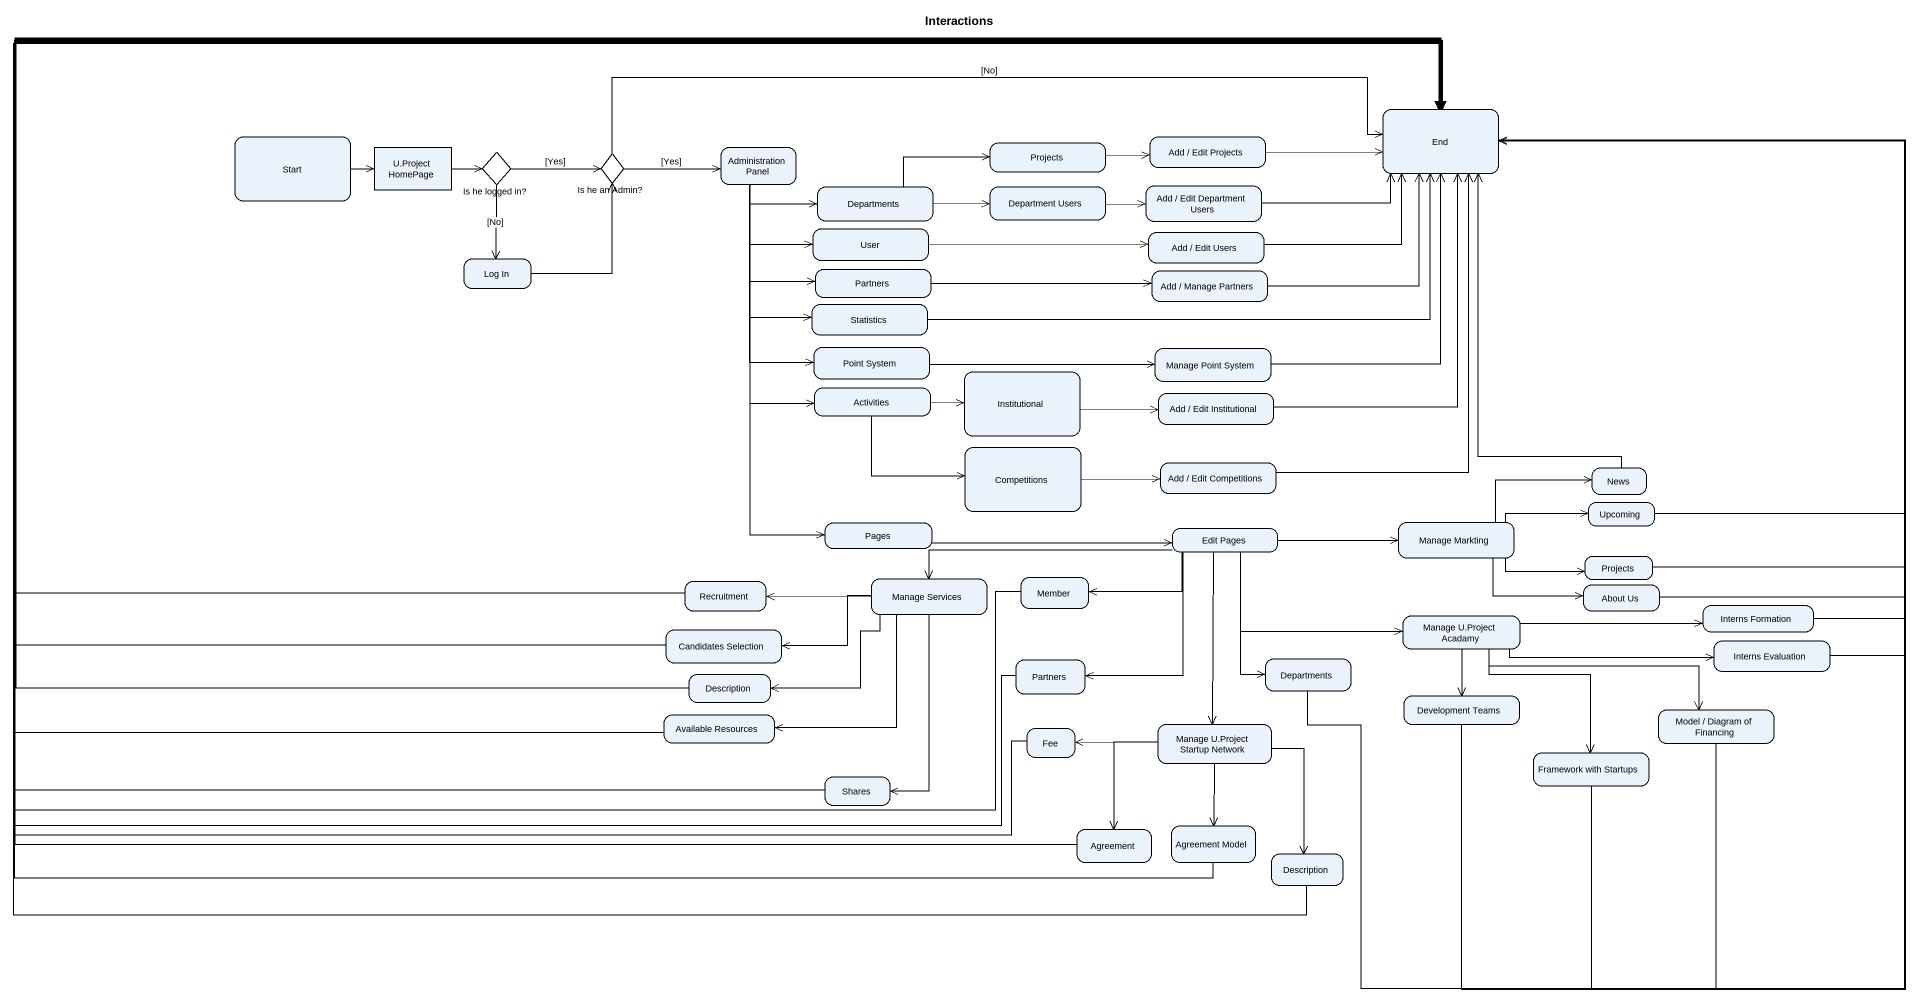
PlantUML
@startuml
title Interactions
hide empty description
state "End" as End_
state "Start" as Start_
state "U.Project HomePage" as U_Project_HomePage <<object>>
state "Is he logged in?" as Is_he_logged_in <<choice>>
state "Is he an Admin?" as Is_he_an_Admin <<choice>>
state "Administration Panel" as Administration_Panel
state Projects
state "Add / Edit Projects" as Add_Edit_Projects
state Departments
state "Department Users" as Department_Users
state "Add / Edit Department Users" as Add_Edit_Department_Users
state User
state "Add / Edit Users" as Add_Edit_Users
state "Log In" as Log_In
state Partners
state "Add / Manage Partners" as Add_Manage_Partners
state Statistics
state "Point System" as Point_System
state "Manage Point System" as Manage_Point_System
state Activities
state Institutional
state "Add / Edit Institutional" as Add_Edit_Institutional
state Competitions
state "Add / Edit Competitions" as Add_Edit_Competitions
state News
state Upcoming
state Pages
state "Edit Pages" as Edit_Pages
state "Manage Markting" as Manage_Markting
state "Projects" as Projects_2
state Recruitment
state "Manage Services" as Manage_Services
state Member
state "About Us" as About_Us
state "Candidates Selection" as Candidates_Selection
state "Manage U.Project Acadamy" as Manage_U_Project_Acadamy
state "Interns Formation" as Interns_Formation
state Description
state "Partners" as Partners_2
state "Departments" as Departments_2
state "Interns Evaluation" as Interns_Evaluation
state "Available Resources" as Available_Resources
state "Development Teams" as Development_Teams
state "Model / Diagram of Financing" as Model_Diagram_of_Financing
state Fee
state "Manage U.Project Startup Network" as Manage_U_Project_Startup
state "Framework with Startups" as Framework_with_Startups
state Shares
state Agreement
state "Agreement Model" as Agreement_Model
state "Description" as Description_2
Start_ -right-> U_Project_HomePage
U_Project_HomePage -right-> Is_he_logged_in
Is_he_logged_in -right-> Is_he_an_Admin : [Yes]
Is_he_logged_in --> Log_In : [No]
Is_he_an_Admin -right-> End_ : [No]
Is_he_an_Admin -right-> Administration_Panel : [Yes]
Administration_Panel -right-> Departments
Administration_Panel --> User
Administration_Panel --> Partners
Administration_Panel --> Statistics
Administration_Panel --> Point_System
Administration_Panel --> Activities
Administration_Panel --> Pages
Projects -right-> Add_Edit_Projects
Add_Edit_Projects -right-> End_
Departments -right-> Projects
Departments -right-> Department_Users
Department_Users -right-> Add_Edit_Department_Users
Add_Edit_Department_Users -right-> End_
User -right-> Add_Edit_Users
Add_Edit_Users -right-> End_
Log_In -up-> Is_he_an_Admin
Partners -right-> Add_Manage_Partners
Add_Manage_Partners -up-> End_
Statistics -right-> End_
Point_System -right-> Manage_Point_System
Manage_Point_System -up-> End_
Activities -right-> Institutional
Activities -right-> Competitions
Institutional -right-> Add_Edit_Institutional
Add_Edit_Institutional -up-> End_
Competitions -right-> Add_Edit_Competitions
Add_Edit_Competitions -up-> End_
News -up-> End_
Upcoming -up-> End_
Pages -right-> Edit_Pages
Edit_Pages -right-> Manage_Markting
Edit_Pages -left-> Manage_Services
Edit_Pages -left-> Member
Edit_Pages -right-> Manage_U_Project_Acadamy
Edit_Pages --> Partners_2
Edit_Pages --> Departments_2
Edit_Pages --> Manage_U_Project_Startup
Manage_Markting -right-> News
Manage_Markting -right-> Upcoming
Manage_Markting -right-> Projects_2
Manage_Markting -right-> About_Us
Projects_2 -up-> End_
Recruitment -up-> End_
Manage_Services -left-> Recruitment
Manage_Services -left-> Candidates_Selection
Manage_Services -left-> Description
Manage_Services --> Available_Resources
Manage_Services --> Shares
Member -up-> End_
About_Us -up-> End_
Candidates_Selection -up-> End_
Manage_U_Project_Acadamy -right-> Interns_Formation
Manage_U_Project_Acadamy -right-> Interns_Evaluation
Manage_U_Project_Acadamy --> Development_Teams
Manage_U_Project_Acadamy -right-> Model_Diagram_of_Financing
Manage_U_Project_Acadamy --> Framework_with_Startups
Interns_Formation -up-> End_
Description -up-> End_
Partners_2 -up-> End_
Departments_2 -up-> End_
Interns_Evaluation -up-> End_
Available_Resources -up-> End_
Development_Teams -up-> End_
Model_Diagram_of_Financing -up-> End_
Fee -up-> End_
Manage_U_Project_Startup -left-> Fee
Manage_U_Project_Startup --> Agreement
Manage_U_Project_Startup --> Agreement_Model
Manage_U_Project_Startup --> Description_2
Framework_with_Startups -up-> End_
Shares -up-> End_
Agreement -up-> End_
Agreement_Model -up-> End_
Description_2 -up-> End_
@enduml
